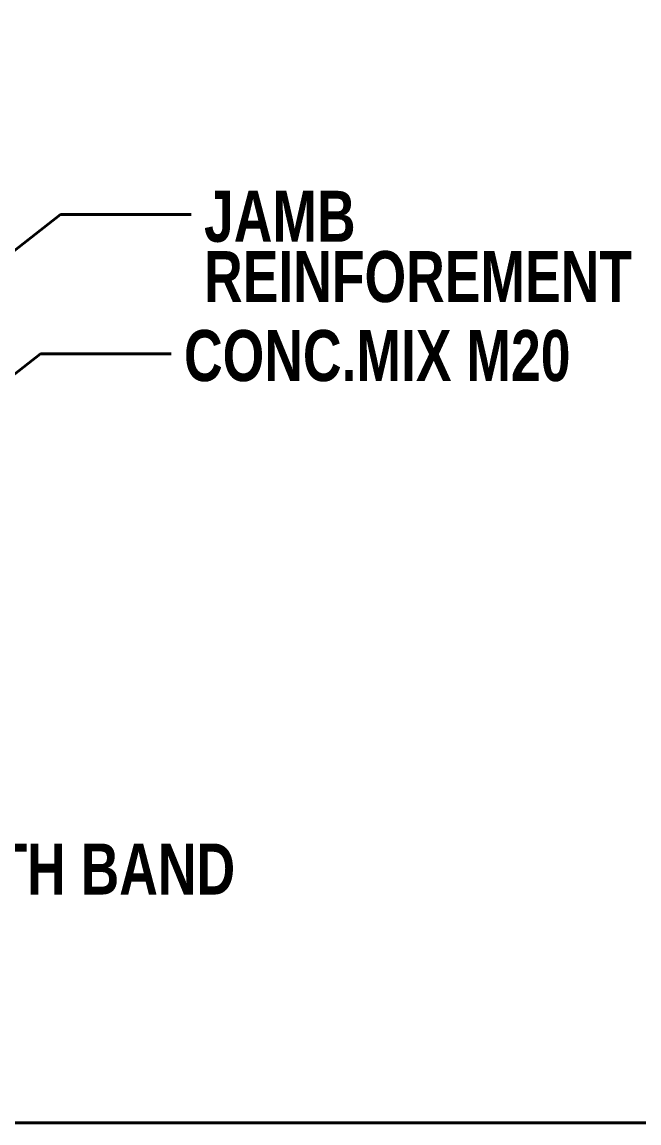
# Model space of a CAD drawing. Header units: metres. Extents: x 3592 to 3825, y 373 to 546.
# Drawn here: x 3658.194 to 3660.732, y 457.626 to 462.157 of the extents above; entities that cross this region are included whole.
import ezdxf

# ---------------------------------------------------------------- set-up
doc = ezdxf.new("R2010")
doc.units = ezdxf.units.M
doc.styles.add('t8', font='arialbd.ttf')

# ---------------------------------------------------------------- blocks, each defined once
blk = doc.blocks.new('RGHG')
at = {"color": 0, "lineweight": 40}
for p, q in [((286424.79, 37078.73), (286441.34, 37091.7)), ((286441.34, 37091.7), (286455.45, 37091.7)), ((286422.63, 37063.69), (286439.18, 37076.65)), ((286439.18, 37076.65), (286453.29, 37076.65))]:
    blk.add_line(p, q, dxfattribs=at)
at = {"color": 0, "linetype": 'ByBlock', "lineweight": 40}
blk.add_lwpolyline([(286083.35, 36993.59), (286517.28, 36993.59), (286517.28, 37331.41), (286083.35, 37331.41)], close=True, dxfattribs=at)
at = {"color": 0, "linetype": 'Continuous', "lineweight": 40, "style": 't8', "width": 0.75}
for s, height, p in [('JAMB', 5.513, (286456.85, 37088.76)), ('REINFOREMENT', 5.5131, (286456.85, 37082.25)), ('CONC.MIX M20', 5.5131, (286454.69, 37073.72)), ('PLINTH BAND', 5.5131, (286421.07, 37018.26))]:
    blk.add_text(s, height=height, dxfattribs=at).set_placement(p)

msp = doc.modelspace()

# ---------------------------------------------------------------- linework, layer by layer
msp.add_lwpolyline([(3751.99791, 525.94549), (3627.83337, 525.94549), (3627.83337, 457.62569), (3751.99791, 457.62569)], close=True)
at = {"extrusion": (-4.12703e-05, 0, 1), "elevation": -0.14911}
msp.add_lwpolyline([(3627.83337, 470.49794), (3627.83337, 457.62569), (3687.7044, 457.62569), (3687.7044, 470.49794)], close=True, dxfattribs=at)

# ---------------------------------------------------------------- block references
at = {"extrusion": (-4.12703e-05, -0.000191955, 1), "xscale": 0.0381040884804032, "yscale": 0.0381040884804032, "zscale": 0.0381040884804032}
msp.add_blockref('RGHG', (-7256.23421, -951.98126, -0.23942), dxfattribs=at)

doc.saveas('drawing.dxf')
